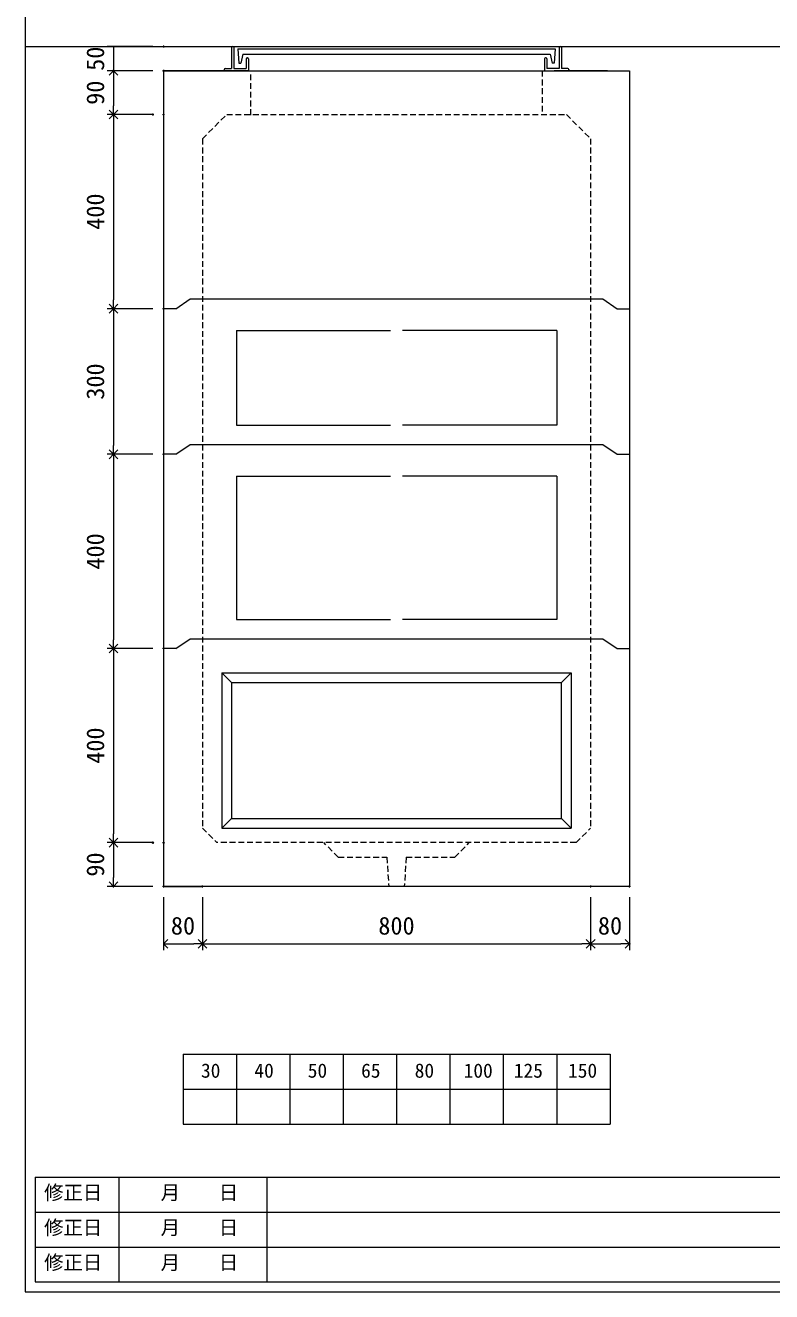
# Model space of a CAD drawing. Units: millimetres, scale not verified. Extents: x -4890 to 18490, y -2309 to 2309.
# Drawn here: x -1230 to 308, y -1966 to 643 of the extents above; entities that cross this region are included whole.
import ezdxf
from ezdxf.enums import TextEntityAlignment as Align

# ---------------------------------------------------------------- set-up
doc = ezdxf.new("R2010")
doc.units = ezdxf.units.MM
doc.header["$LTSCALE"] = 10
doc.header["$PDMODE"] = 32
doc.header["$PDSIZE"] = 2
doc.linetypes.add('DASHED1', pattern=[1.8, 1.2, -0.6])
doc.linetypes.add('USER2', pattern=[50.8, 31.75, -6.35, 6.35, -6.35])
doc.layers.add('0-1_Defpoints', color=7, linetype='Continuous')
for name, color, linetype, lineweight in [('0-2_waku', 7, 'Continuous', 18), ('0-3_gaikei', 7, 'Continuous', 18), ('0-4_kakure', 7, 'DASHED1', 5), ('0-5_sunpou', 7, 'Continuous', 5), ('0-9_uchigawa', 6, 'Continuous', 18), ('0-B_futa', 3, 'Continuous', 18), ('0-C_GL', 4, 'Continuous', 18), ('0-E_文字１', 7, 'Continuous', 18), ('1-3_uchigawa2', 6, 'USER2', 18)]:
    doc.layers.add(name, color=color, linetype=linetype, lineweight=lineweight)
doc.styles.add('ＭＳ ゴシック', font='')
doc.styles.get('ＭＳ ゴシック').set_extended_font_data('MS Gothic')

# ---------------------------------------------------------------- blocks, each defined once
blk = doc.blocks.new('_Open90')
at = {"layer": '0-5_sunpou'}
blk.add_line((0, 0), (-1, 0), dxfattribs=at)
blk.add_lwpolyline([(-0.5, 0.5), (0, 0), (-0.5, -0.5)], dxfattribs=at)
blk = doc.blocks.new('D73')
at = {"layer": '0-1_Defpoints'}
for p in [(502.32, 2744.36), (398.83, 2654.36), (502.32, 2654.36)]:
    blk.add_point(p, dxfattribs=at)
at = {"layer": '0-5_sunpou'}
for p, q in [((480.32, 2744.36), (385.83, 2744.36)), ((398.83, 2726.36), (398.83, 2672.36)), ((480.32, 2654.36), (385.83, 2654.36))]:
    blk.add_line(p, q, dxfattribs=at)
at = {"layer": '0-5_sunpou', "xscale": 18, "yscale": 18}
for p, rotation in [((398.83, 2744.36), 90), ((398.83, 2654.36), 270)]:
    blk.add_blockref('_Open90', p, dxfattribs=dict(at, rotation=rotation))
at = {"layer": '0-5_sunpou', "style": 'ＭＳ ゴシック'}
blk.add_text('90', height=36.66, rotation=90, dxfattribs=at).set_placement((390.83, 2674.36), align=Align.BOTTOM_LEFT)
blk = doc.blocks.new('D74')
at = {"layer": '0-1_Defpoints'}
for p in [(480.32, 2654.36), (398.83, 2254.36), (502.32, 2254.36)]:
    blk.add_point(p, dxfattribs=at)
at = {"layer": '0-5_sunpou'}
for p, q in [((458.32, 2654.36), (385.83, 2654.36)), ((398.83, 2636.36), (398.83, 2272.36)), ((480.32, 2254.36), (385.83, 2254.36))]:
    blk.add_line(p, q, dxfattribs=at)
at = {"layer": '0-5_sunpou', "xscale": 18, "yscale": 18}
for p, rotation in [((398.83, 2654.36), 90), ((398.83, 2254.36), 270)]:
    blk.add_blockref('_Open90', p, dxfattribs=dict(at, rotation=rotation))
at = {"layer": '0-5_sunpou', "style": 'ＭＳ ゴシック'}
blk.add_text('400', height=36.66, rotation=90, dxfattribs=at).set_placement((390.83, 2416.86), align=Align.BOTTOM_LEFT)
blk = doc.blocks.new('D75')
at = {"layer": '0-1_Defpoints'}
for p in [(502.32, 2254.36), (398.83, 1954.36), (502.32, 1954.36)]:
    blk.add_point(p, dxfattribs=at)
at = {"layer": '0-5_sunpou'}
for p, q in [((480.32, 2254.36), (385.83, 2254.36)), ((398.83, 2236.36), (398.83, 1972.36)), ((480.32, 1954.36), (385.83, 1954.36))]:
    blk.add_line(p, q, dxfattribs=at)
at = {"layer": '0-5_sunpou', "xscale": 18, "yscale": 18}
for p, rotation in [((398.83, 2254.36), 90), ((398.83, 1954.36), 270)]:
    blk.add_blockref('_Open90', p, dxfattribs=dict(at, rotation=rotation))
at = {"layer": '0-5_sunpou', "style": 'ＭＳ ゴシック'}
blk.add_text('300', height=36.66, rotation=90, dxfattribs=at).set_placement((390.83, 2066.86), align=Align.BOTTOM_LEFT)
blk = doc.blocks.new('D76')
at = {"layer": '0-1_Defpoints'}
for p in [(502.32, 1954.36), (398.83, 1554.36), (502.32, 1554.36)]:
    blk.add_point(p, dxfattribs=at)
at = {"layer": '0-5_sunpou'}
for p, q in [((480.32, 1954.36), (385.83, 1954.36)), ((398.83, 1936.36), (398.83, 1572.36)), ((480.32, 1554.36), (385.83, 1554.36))]:
    blk.add_line(p, q, dxfattribs=at)
at = {"layer": '0-5_sunpou', "xscale": 18, "yscale": 18}
for p, rotation in [((398.83, 1954.36), 90), ((398.83, 1554.36), 270)]:
    blk.add_blockref('_Open90', p, dxfattribs=dict(at, rotation=rotation))
at = {"layer": '0-5_sunpou', "style": 'ＭＳ ゴシック'}
blk.add_text('400', height=36.66, rotation=90, dxfattribs=at).set_placement((390.83, 1716.86), align=Align.BOTTOM_LEFT)
blk = doc.blocks.new('D77')
at = {"layer": '0-1_Defpoints'}
for p in [(502.32, 1064.36), (582.32, 1064.36), (582.32, 945.97)]:
    blk.add_point(p, dxfattribs=at)
at = {"layer": '0-5_sunpou'}
for p, q in [((502.32, 1042.36), (502.32, 932.97)), ((582.32, 1042.36), (582.32, 932.97)), ((520.32, 945.97), (564.32, 945.97))]:
    blk.add_line(p, q, dxfattribs=at)
at = {"layer": '0-5_sunpou', "xscale": 18, "yscale": 18, "rotation": 180}
blk.add_blockref('_Open90', (502.32, 945.97), dxfattribs=at)
at = {"layer": '0-5_sunpou', "xscale": 18, "yscale": 18}
blk.add_blockref('_Open90', (582.32, 945.97), dxfattribs=at)
at = {"layer": '0-5_sunpou', "style": 'ＭＳ ゴシック'}
blk.add_text('80', height=36.66, dxfattribs=at).set_placement((517.32, 953.97), align=Align.BOTTOM_LEFT)
blk = doc.blocks.new('D78')
at = {"layer": '0-1_Defpoints'}
for p in [(582.32, 1064.36), (1382.32, 1064.36), (1382.32, 945.97)]:
    blk.add_point(p, dxfattribs=at)
at = {"layer": '0-5_sunpou'}
for p, q in [((582.32, 1042.36), (582.32, 932.97)), ((1382.32, 1042.36), (1382.32, 932.97)), ((600.32, 945.97), (1364.32, 945.97))]:
    blk.add_line(p, q, dxfattribs=at)
at = {"layer": '0-5_sunpou', "xscale": 18, "yscale": 18, "rotation": 180}
blk.add_blockref('_Open90', (582.32, 945.97), dxfattribs=at)
at = {"layer": '0-5_sunpou', "xscale": 18, "yscale": 18}
blk.add_blockref('_Open90', (1382.32, 945.97), dxfattribs=at)
at = {"layer": '0-5_sunpou', "style": 'ＭＳ ゴシック'}
blk.add_text('800', height=36.66, dxfattribs=at).set_placement((944.82, 953.97), align=Align.BOTTOM_LEFT)
blk = doc.blocks.new('D79')
at = {"layer": '0-1_Defpoints'}
for p in [(1382.32, 1064.36), (1462.32, 1064.36), (1462.32, 945.97)]:
    blk.add_point(p, dxfattribs=at)
at = {"layer": '0-5_sunpou'}
for p, q in [((1382.32, 1042.36), (1382.32, 932.97)), ((1462.32, 1042.36), (1462.32, 932.97)), ((1400.32, 945.97), (1444.32, 945.97))]:
    blk.add_line(p, q, dxfattribs=at)
at = {"layer": '0-5_sunpou', "xscale": 18, "yscale": 18, "rotation": 180}
blk.add_blockref('_Open90', (1382.32, 945.97), dxfattribs=at)
at = {"layer": '0-5_sunpou', "xscale": 18, "yscale": 18}
blk.add_blockref('_Open90', (1462.32, 945.97), dxfattribs=at)
at = {"layer": '0-5_sunpou', "style": 'ＭＳ ゴシック'}
blk.add_text('80', height=36.66, dxfattribs=at).set_placement((1397.32, 953.97), align=Align.BOTTOM_LEFT)
blk = doc.blocks.new('D52')
at = {"layer": '0-1_Defpoints'}
for p in [(502.32, 1554.36), (398.83, 1154.36), (502.32, 1154.36)]:
    blk.add_point(p, dxfattribs=at)
at = {"layer": '0-5_sunpou'}
for p, q in [((480.32, 1554.36), (385.83, 1554.36)), ((398.83, 1536.36), (398.83, 1172.36)), ((480.32, 1154.36), (385.83, 1154.36))]:
    blk.add_line(p, q, dxfattribs=at)
at = {"layer": '0-5_sunpou', "xscale": 18, "yscale": 18}
for p, rotation in [((398.83, 1554.36), 90), ((398.83, 1154.36), 270)]:
    blk.add_blockref('_Open90', p, dxfattribs=dict(at, rotation=rotation))
at = {"layer": '0-5_sunpou', "style": 'ＭＳ ゴシック'}
blk.add_text('400', height=36.66, rotation=90, dxfattribs=at).set_placement((390.83, 1316.86), align=Align.BOTTOM_LEFT)
blk = doc.blocks.new('D53')
at = {"layer": '0-1_Defpoints'}
for p in [(480.32, 1154.36), (398.83, 1064.36), (502.32, 1064.36)]:
    blk.add_point(p, dxfattribs=at)
at = {"layer": '0-5_sunpou'}
for p, q in [((458.32, 1154.36), (385.83, 1154.36)), ((398.83, 1136.36), (398.83, 1082.36)), ((480.32, 1064.36), (385.83, 1064.36))]:
    blk.add_line(p, q, dxfattribs=at)
at = {"layer": '0-5_sunpou', "xscale": 18, "yscale": 18}
for p, rotation in [((398.83, 1154.36), 90), ((398.83, 1064.36), 270)]:
    blk.add_blockref('_Open90', p, dxfattribs=dict(at, rotation=rotation))
at = {"layer": '0-5_sunpou', "style": 'ＭＳ ゴシック'}
blk.add_text('90', height=36.66, rotation=90, dxfattribs=at).set_placement((390.83, 1084.36), align=Align.BOTTOM_LEFT)
blk = doc.blocks.new('D70')
at = {"layer": '0-1_Defpoints'}
for p in [(502.32, 2794.36), (398.83, 2744.36), (502.32, 2744.36)]:
    blk.add_point(p, dxfattribs=at)
at = {"layer": '0-5_sunpou'}
for p, q in [((480.32, 2794.36), (385.83, 2794.36)), ((398.83, 2794.36), (398.83, 2744.36)), ((480.32, 2744.36), (385.83, 2744.36))]:
    blk.add_line(p, q, dxfattribs=at)
at = {"layer": '0-5_sunpou', "style": 'ＭＳ ゴシック'}
blk.add_text('50', height=36.66, rotation=90, dxfattribs=at).set_placement((390.83, 2744.36), align=Align.BOTTOM_LEFT)

msp = doc.modelspace()

# ---------------------------------------------------------------- linework, layer by layer
at = {"layer": '0-2_waku'}
for p, q in [((-1229.68, 2309.19), (-1229.68, -1965.81)), ((-904.68, -1476.81), (-24.68, -1476.81)), ((-904.68, -1476.81), (-904.68, -1620.81)), ((-904.68, -1476.81), (-904.68, -1620.81)), ((-904.68, -1476.81), (-904.68, -1620.81)), ((-904.68, -1476.81), (-904.68, -1620.81)), ((-794.68, -1476.81), (-794.68, -1620.81)), ((-684.68, -1476.81), (-684.68, -1620.81)), ((-684.68, -1476.81), (-684.68, -1620.81)), ((-574.68, -1476.81), (-574.68, -1620.81)), ((-464.68, -1476.81), (-464.68, -1620.81)), ((-354.68, -1476.81), (-354.68, -1620.81)), ((-244.68, -1476.81), (-244.68, -1620.81)), ((-134.68, -1476.81), (-134.68, -1620.81)), ((-24.68, -1476.81), (-24.68, -1620.81)), ((-904.68, -1548.81), (-24.68, -1548.81)), ((-904.68, -1620.81), (-24.68, -1620.81)), ((-1209.68, -1729.81), (-1209.68, -1945.81)), ((-1209.68, -1729.81), (818.32, -1729.81)), ((-1037.18, -1729.81), (-1037.18, -1945.81)), ((-732.18, -1729.81), (-732.18, -1945.81)), ((-732.18, -1729.81), (-732.18, -1945.81)), ((-1209.68, -1801.81), (818.32, -1801.81)), ((-1209.68, -1873.81), (530.32, -1873.81)), ((-1209.68, -1945.81), (818.32, -1945.81)), ((-1229.68, -1965.81), (4890.32, -1965.81)), ((-1229.68, -1965.81), (4890.32, -1965.81))]:
    msp.add_line(p, q, dxfattribs=at)
at = {"layer": '0-3_gaikei'}
for p, q in [((-944.68, 549.19), (-944.68, -1130.81)), ((-899.68, 549.19), (-789.68, 549.19)), ((-864.68, 549.19), (-64.68, 549.19)), ((-29.68, 549.19), (-139.68, 549.19)), ((15.32, 549.19), (15.32, -1130.81)), ((-919.68, 59.19), (-889.68, 79.19)), ((-919.68, 59.19), (-889.68, 79.19)), ((-919.68, 59.19), (-889.68, 79.19)), ((-919.68, 59.19), (-889.68, 79.19)), ((-39.68, 79.19), (-9.68, 59.19)), ((-39.68, 79.19), (-9.68, 59.19)), ((-39.68, 79.19), (-9.68, 59.19)), ((-39.68, 79.19), (-9.68, 59.19)), ((-919.68, 59.19), (-944.68, 59.19)), ((-919.68, 59.19), (-944.68, 59.19)), ((-919.68, 59.19), (-944.68, 59.19)), ((-919.68, 59.19), (-944.68, 59.19)), ((-9.68, 59.19), (15.32, 59.19)), ((-9.68, 59.19), (15.32, 59.19)), ((-9.68, 59.19), (15.32, 59.19)), ((-9.68, 59.19), (15.32, 59.19)), ((-919.68, -240.81), (-889.68, -220.81)), ((-919.68, -240.81), (-889.68, -220.81)), ((-919.68, -240.81), (-889.68, -220.81)), ((-919.68, -240.81), (-889.68, -220.81)), ((-39.68, -220.81), (-9.68, -240.81)), ((-39.68, -220.81), (-9.68, -240.81)), ((-39.68, -220.81), (-9.68, -240.81)), ((-39.68, -220.81), (-9.68, -240.81)), ((-919.68, -240.81), (-944.68, -240.81)), ((-919.68, -240.81), (-944.68, -240.81)), ((-919.68, -240.81), (-944.68, -240.81)), ((-919.68, -240.81), (-944.68, -240.81)), ((-9.68, -240.81), (15.32, -240.81)), ((-9.68, -240.81), (15.32, -240.81)), ((-9.68, -240.81), (15.32, -240.81)), ((-9.68, -240.81), (15.32, -240.81)), ((-919.68, -640.81), (-889.68, -620.81)), ((-919.68, -640.81), (-889.68, -620.81)), ((-39.68, -620.81), (-9.68, -640.81)), ((-39.68, -620.81), (-9.68, -640.81)), ((-919.68, -640.81), (-944.68, -640.81)), ((-919.68, -640.81), (-944.68, -640.81)), ((-9.68, -640.81), (15.32, -640.81)), ((-9.68, -640.81), (15.32, -640.81)), ((15.32, -1130.81), (-944.68, -1130.81)), ((-944.68, -1130.81), (-864.68, -1130.81))]:
    msp.add_line(p, q, dxfattribs=at)
at = {"layer": '0-3_gaikei', "lineweight": 5}
for p, q in [((-889.68, 79.19), (-39.68, 79.19)), ((-889.68, 79.19), (-39.68, 79.19)), ((-889.68, 79.19), (-39.68, 79.19)), ((-889.68, 79.19), (-39.68, 79.19)), ((-889.68, -220.81), (-39.68, -220.81)), ((-889.68, -220.81), (-39.68, -220.81)), ((-889.68, -220.81), (-39.68, -220.81)), ((-889.68, -220.81), (-39.68, -220.81)), ((-889.68, -620.81), (-39.68, -620.81)), ((-889.68, -620.81), (-39.68, -620.81))]:
    msp.add_line(p, q, dxfattribs=at)
at = {"layer": '0-3_gaikei'}
msp.add_lwpolyline([(-814.68, 549.19), (-944.68, 549.19), (15.32, 549.19)], dxfattribs=at)
at = {"layer": '0-4_kakure'}
for p, q in [((-764.68, 457.96), (-764.68, 547.96)), ((-164.68, 549.19), (-164.68, 457.96)), ((-864.68, 409.19), (-814.68, 459.19)), ((-814.68, 459.19), (-114.68, 459.19)), ((-814.68, 459.19), (-114.68, 459.19)), ((-814.68, 459.19), (-114.68, 459.19)), ((-114.68, 459.19), (-64.68, 409.19)), ((-864.68, 409.19), (-864.68, -1010.81)), ((-64.68, 409.19), (-64.68, -1010.81)), ((-864.68, -1010.81), (-834.68, -1040.81)), ((-864.68, -1010.81), (-834.68, -1040.81)), ((-864.68, -1010.81), (-834.68, -1040.81)), ((-94.68, -1040.81), (-64.68, -1010.81)), ((-94.68, -1040.81), (-64.68, -1010.81)), ((-94.68, -1040.81), (-64.68, -1010.81)), ((-94.68, -1040.81), (-834.68, -1040.81)), ((-94.68, -1040.81), (-834.68, -1040.81)), ((-94.68, -1040.81), (-834.68, -1040.81)), ((-584.68, -1070.81), (-614.68, -1040.81)), ((-584.68, -1070.81), (-614.68, -1040.81)), ((-584.68, -1070.81), (-614.68, -1040.81)), ((-584.68, -1070.81), (-614.68, -1040.81)), ((-584.68, -1070.81), (-614.68, -1040.81)), ((-344.68, -1070.81), (-314.68, -1040.81)), ((-344.68, -1070.81), (-314.68, -1040.81)), ((-344.68, -1070.81), (-314.68, -1040.81)), ((-344.68, -1070.81), (-314.68, -1040.81)), ((-344.68, -1070.81), (-314.68, -1040.81)), ((-584.68, -1070.81), (-484.68, -1070.81)), ((-584.68, -1070.81), (-484.68, -1070.81)), ((-584.68, -1070.81), (-484.68, -1070.81)), ((-584.68, -1070.81), (-484.68, -1070.81)), ((-584.68, -1070.81), (-484.68, -1070.81)), ((-484.68, -1070.81), (-480.68, -1130.81)), ((-484.68, -1070.81), (-480.68, -1130.81)), ((-484.68, -1070.81), (-480.68, -1130.81)), ((-444.68, -1070.81), (-448.68, -1130.81)), ((-444.68, -1070.81), (-448.68, -1130.81)), ((-444.68, -1070.81), (-448.68, -1130.81)), ((-444.68, -1070.81), (-344.68, -1070.81)), ((-444.68, -1070.81), (-344.68, -1070.81)), ((-444.68, -1070.81), (-344.68, -1070.81)), ((-444.68, -1070.81), (-344.68, -1070.81)), ((-444.68, -1070.81), (-344.68, -1070.81))]:
    msp.add_line(p, q, dxfattribs=at)
at = {"layer": '0-9_uchigawa'}
for p, q in [((-824.68, -690.81), (-804.68, -710.81)), ((-824.68, -690.81), (-824.68, -990.81)), ((-824.68, -690.81), (-104.68, -690.81)), ((-824.68, -690.81), (-824.68, -1010.73)), ((-824.68, -690.81), (-804.68, -710.81)), ((-824.68, -690.81), (-804.68, -710.81)), ((-824.68, -690.81), (-824.68, -990.81)), ((-824.68, -690.81), (-104.68, -690.81)), ((-824.68, -690.81), (-824.68, -1010.73)), ((-824.68, -690.81), (-804.68, -710.81)), ((-824.68, -690.81), (-804.68, -710.81)), ((-824.68, -690.81), (-824.68, -990.81)), ((-824.68, -690.81), (-104.68, -690.81)), ((-824.68, -690.81), (-824.68, -1010.73)), ((-824.68, -690.81), (-804.68, -710.81)), ((-104.68, -690.81), (-124.68, -710.81)), ((-104.68, -690.81), (-124.68, -710.81)), ((-104.68, -690.81), (-124.68, -710.81)), ((-104.68, -690.81), (-104.68, -1010.73)), ((-104.68, -690.81), (-104.68, -1010.73)), ((-104.68, -690.81), (-104.68, -1010.73)), ((-804.68, -710.81), (-804.68, -970.81)), ((-804.68, -710.81), (-804.68, -970.81)), ((-804.68, -710.81), (-804.68, -970.81)), ((-804.68, -710.81), (-804.68, -970.81)), ((-804.68, -710.81), (-804.68, -990.73)), ((-804.68, -710.81), (-804.68, -970.81)), ((-804.68, -710.81), (-804.68, -970.81)), ((-804.68, -710.81), (-804.68, -970.81)), ((-804.68, -710.81), (-804.68, -970.81)), ((-804.68, -710.81), (-804.68, -990.73)), ((-804.68, -710.81), (-804.68, -970.81)), ((-804.68, -710.81), (-804.68, -970.81)), ((-804.68, -710.81), (-804.68, -970.81)), ((-804.68, -710.81), (-804.68, -970.81)), ((-804.68, -710.81), (-804.68, -990.73)), ((-124.68, -990.73), (-124.68, -710.81)), ((-124.68, -990.73), (-124.68, -710.81)), ((-124.68, -990.73), (-124.68, -710.81)), ((-824.68, -1010.73), (-804.68, -990.73)), ((-824.68, -1010.73), (-804.68, -990.73)), ((-824.68, -1010.73), (-804.68, -990.73)), ((-804.68, -990.73), (-124.68, -990.73)), ((-804.68, -990.73), (-124.68, -990.73)), ((-804.68, -990.73), (-124.68, -990.73)), ((-104.68, -1010.73), (-124.68, -990.73)), ((-104.68, -1010.73), (-124.68, -990.73)), ((-104.68, -1010.73), (-124.68, -990.73)), ((-824.68, -1010.73), (-104.68, -1010.73)), ((-824.68, -1010.73), (-104.68, -1010.73)), ((-824.68, -1010.73), (-104.68, -1010.73)), ((-804.68, -1010.73), (-104.68, -1010.73)), ((-804.68, -1010.73), (-104.68, -1010.73)), ((-804.68, -1010.73), (-104.68, -1010.73))]:
    msp.add_line(p, q, dxfattribs=at)
for points in [[(-824.68, -690.81), (-804.68, -710.81), (-804.68, -970.81)], [(-824.68, -690.81), (-804.68, -710.81), (-124.68, -710.81)], [(-824.68, -690.81), (-804.68, -710.81), (-804.68, -970.81)], [(-824.68, -690.81), (-804.68, -710.81), (-124.68, -710.81)], [(-824.68, -690.81), (-804.68, -710.81), (-804.68, -970.81)], [(-824.68, -690.81), (-804.68, -710.81), (-124.68, -710.81)]]:
    msp.add_lwpolyline(points, dxfattribs=at)
at = {"layer": '0-B_futa'}
for p, q in [((-804.69, 597.19), (-804.69, 554.19)), ((-802.69, 599.19), (-799.69, 599.19)), ((-799.69, 599.19), (-799.69, 554.19)), ((-791.87, 594.69), (-137.54, 594.69)), ((-791.87, 594.69), (-789.38, 564.69)), ((-781.35, 583.69), (-785.67, 564.69)), ((-781.35, 583.69), (-148.02, 583.69)), ((-774.69, 574.19), (-774.69, 554.19)), ((-772.69, 576.19), (-771.69, 576.19)), ((-769.69, 574.19), (-769.69, 549.19)), ((-159.68, 574.19), (-159.68, 549.19)), ((-156.68, 576.19), (-157.68, 576.19)), ((-154.68, 574.19), (-154.68, 554.19)), ((-148.02, 583.69), (-143.7, 564.69)), ((-137.54, 594.69), (-139.79, 564.69)), ((-129.68, 599.19), (-129.68, 554.19)), ((-129.68, 599.19), (-126.68, 599.19)), ((-124.68, 597.19), (-124.68, 554.19)), ((-819.69, 552.19), (-819.69, 551.19)), ((-817.69, 554.19), (-804.69, 554.19)), ((-769.69, 549.19), (-817.69, 549.19)), ((-799.69, 554.19), (-774.69, 554.19)), ((-789.38, 564.69), (-785.67, 564.69)), ((-159.68, 549.19), (-111.68, 549.19)), ((-129.68, 554.19), (-154.68, 554.19)), ((-139.79, 564.69), (-143.7, 564.69)), ((-111.68, 554.19), (-124.68, 554.19)), ((-109.68, 552.19), (-109.68, 551.19))]:
    msp.add_line(p, q, dxfattribs=at)
for centre, start, end in [((-802.69, 597.19), 90, 180), ((-772.69, 574.19), 90, 180), ((-771.69, 574.19), 0, 90), ((-157.68, 574.19), 90, 180), ((-156.68, 574.19), 0, 90), ((-126.68, 597.19), 0, 90), ((-817.69, 552.19), 90, 180), ((-817.69, 551.19), 180, 270), ((-111.68, 552.19), 0, 90), ((-111.68, 551.19), 270, 0)]:
    msp.add_arc(centre, 2, start, end, dxfattribs=at)
at = {"layer": '0-C_GL'}
msp.add_line((-1229.68, 599.19), (4890.32, 599.19), dxfattribs=at)
msp.add_line((-1229.68, 599.19), (4890.32, 599.19), dxfattribs=at)
at = {"layer": '1-3_uchigawa2'}
for p, q in [((-794.68, 14.19), (-464.68, 14.19)), ((-134.68, 14.19), (-464.68, 14.19)), ((-794.68, -285.81), (-464.68, -285.81)), ((-794.68, -285.81), (-794.68, -580.81)), ((-134.68, -285.81), (-464.68, -285.81)), ((-134.68, -285.81), (-134.68, -580.81)), ((-794.68, -580.81), (-464.68, -580.81)), ((-134.68, -580.81), (-464.68, -580.81))]:
    msp.add_line(p, q, dxfattribs=at)
for points in [[(-794.68, 14.19), (-794.68, -180.81), (-464.68, -180.81)], [(-134.68, 14.19), (-134.68, -180.81), (-464.68, -180.81)]]:
    msp.add_lwpolyline(points, dxfattribs=at)

# ---------------------------------------------------------------- block references
at = {"layer": '0-5_sunpou'}
for name in ['D70', 'D73', 'D74', 'D75', 'D76', 'D52', 'D53', 'D77', 'D78', 'D79']:
    msp.add_blockref(name, (-1447, -2195.17), dxfattribs=at)

# ---------------------------------------------------------------- texts
at = {"layer": '0-E_文字１', "style": 'ＭＳ ゴシック'}
for s, p in [('30', (-867.61, -1533.85)), ('40', (-757.61, -1533.85)), ('50', (-647.61, -1533.85)), ('65', (-537.61, -1533.85)), ('80', (-427.2, -1533.85)), ('100', (-326.33, -1533.85)), ('125', (-222.94, -1533.85)), ('150', (-111.17, -1533.85)), ('修正日', (-1191.03, -1785.1)), ('\u3000\u3000月\u3000\u3000日', (-1030.88, -1785.1)), ('修正日', (-1191.03, -1857.1)), ('\u3000\u3000月\u3000\u3000日', (-1030.88, -1857.1)), ('修正日', (-1191.03, -1929.1)), ('\u3000\u3000月\u3000\u3000日', (-1030.88, -1929.1))]:
    msp.add_text(s, height=29.33, dxfattribs=at).set_placement(p, align=Align.BOTTOM_LEFT)

doc.saveas('drawing.dxf')
